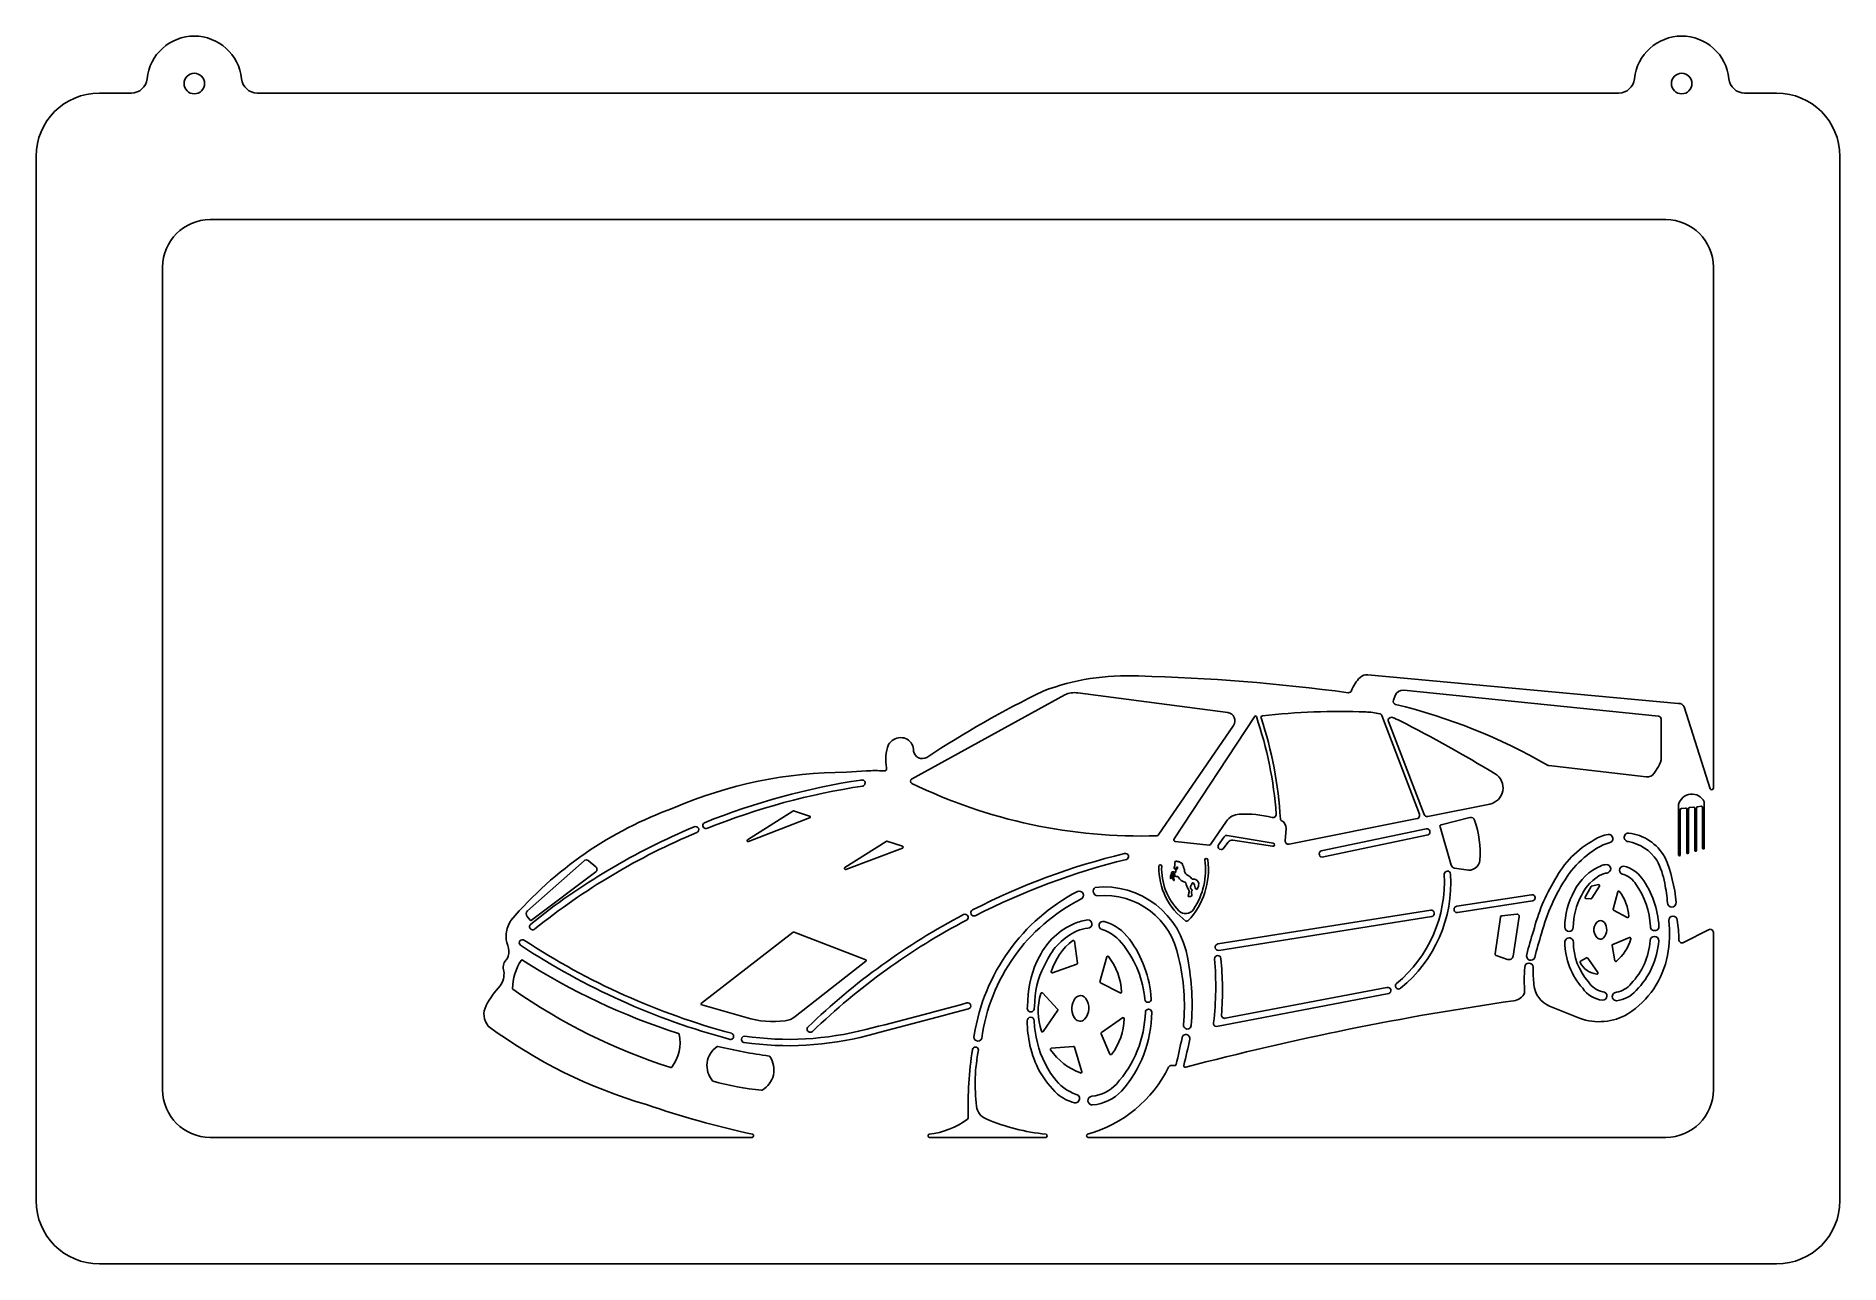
# Model space of a CAD drawing. Extents: x 0 to 570, y 0 to 388.
import ezdxf

# ---------------------------------------------------------------- set-up
doc = ezdxf.new("R2010")
doc.units = 0
doc.layers.add('WHITE', color=7, linetype='CONTINUOUS')

msp = doc.modelspace()

# ---------------------------------------------------------------- linework, layer by layer
at = {"layer": 'WHITE', "linetype": 'CONTINUOUS'}
for p, q in [((20, 370), (30.10032, 370)), ((69.900396, 370), (500.100251, 370)), ((539.899749, 370), (550, 370)), ((0, 20), (0, 350)), ((570, 350), (570, 20)), ((55, 330), (515, 330)), ((40, 55), (40, 315)), ((530, 315), (530, 150.301039)), ((518.91603, 177.112815), (420.876104, 186.161714)), ((276.66136, 153.220139), (325.0596, 179.86907)), ((329.202183, 180.4546), (376.584716, 174.208242)), ((428.911614, 178.128103), (429.450116, 179.589897)), ((432.152151, 181.27801), (512.625783, 173.116805)), ((384.980683, 172.914336), (359.595664, 134.299385)), ((437.136438, 142.07323), (425.298357, 173.253938)), ((427.331781, 171.378106), (438.6051, 142.026826)), ((513.524886, 172.121908), (513.524886, 160.008845)), ((529.023641, 150.149113), (520.765142, 176.04331)), ((378.387994, 170.158335), (354.586882, 135.508285)), ((262.36136, 155.795156), (256.03785, 155.384346)), ((508.803163, 153.883127), (477.981985, 157.481933)), ((512.66787, 157.149035), (511.276161, 155.035578)), ((224.803787, 133.982235), (239.126058, 143.108334)), ((239.379995, 143.140642), (244.421479, 141.502196)), ((439.734618, 141.404769), (459.380168, 145.331582)), ((519.028198, 145.138797), (519.028198, 129.213402)), ((519.548198, 129.213402), (519.548198, 143.537869)), ((519.895995, 143.925579), (521.195963, 144.067082)), ((521.628165, 143.679372), (521.628165, 129.911116)), ((522.148196, 129.911116), (522.148196, 143.820882)), ((522.495994, 144.208592), (523.74438, 144.344481)), ((524.176583, 143.956771), (524.176583, 130.640925)), ((524.696583, 130.640925), (524.696583, 144.098277)), ((525.04438, 144.485987), (526.173449, 144.608888)), ((526.605652, 144.221178), (526.605652, 131.390469)), ((527.125621, 131.390469), (527.125621, 146.020212)), ((244.436953, 140.937076), (225.073198, 133.449422)), ((371.119744, 132.582879), (376.131539, 139.863916)), ((395.016381, 137.570066), (394.72628, 133.702113)), ((395.919487, 132.64672), (436.397557, 140.737687)), ((406.116436, 130.49329), (439.286279, 137.528994)), ((443.632254, 138.113166), (447.171305, 125.994601)), ((453.030161, 141.048428), (443.988407, 138.737761)), ((255.600736, 125.221338), (268.625755, 133.520821)), ((273.763324, 131.403903), (255.867361, 124.687465)), ((268.879693, 133.553129), (273.750637, 131.970084)), ((359.959628, 133.527632), (370.654042, 132.369284)), ((373.636488, 132.479169), (375.403742, 135.012207)), ((376.725393, 133.290454), (375.347796, 131.453581)), ((376.37592, 135.428394), (390.915239, 132.972763)), ((390.695643, 131.984368), (378.139528, 133.875117)), ((439.872025, 135.625871), (406.7754, 128.6088)), ((173.150957, 127.423921), (155.313784, 111.576566)), ((176.891468, 125.468191), (174.445174, 127.45291)), ((156.534066, 108.591459), (176.862802, 123.89266)), ((358.453657, 121.995567), (358.453647, 121.859434)), ((358.65922, 121.800335), (358.832654, 121.977297)), ((358.691178, 122.266911), (358.799914, 122.426757)), ((359.185969, 122.013764), (359.166709, 121.704947)), ((359.211686, 122.739624), (359.185969, 122.013764)), ((359.219507, 123.440714), (359.542267, 123.400942)), ((359.520043, 121.91385), (359.462221, 122.422139)), ((359.76392, 124.82816), (359.869939, 124.774646)), ((448.216453, 125.075041), (451.910599, 124.491693)), ((491.547437, 119.422533), (493.669548, 119.859483)), ((364.165209, 116.108211), (364.789082, 116.099453)), ((365.190875, 116.511551), (365.130722, 117.508786)), ((448.95259, 113.012814), (472.55662, 116.669099)), ((472.850212, 114.705769), (449.174195, 111.025432)), ((489.486563, 115.928096), (491.345694, 119.274395)), ((491.324866, 115.421514), (489.737269, 115.48262)), ((493.984719, 119.40708), (491.591074, 115.562725)), ((499.822066, 117.61405), (498.311829, 112.101687)), ((155.178561, 109.772583), (156.123193, 108.639087)), ((440.680503, 111.768219), (373.449357, 101.100641)), ((373.728407, 99.089925), (441.005687, 109.795338)), ((461.031982, 98.010869), (462.693463, 109.561873)), ((463.132381, 109.987542), (467.907748, 110.525655)), ((468.62302, 109.78113), (466.703626, 97.269885)), ((498.463338, 111.755951), (502.812268, 109.506491)), ((210.277378, 82.361512), (239.228789, 104.822343)), ((239.520656, 104.865207), (262.145499, 96.137219)), ((503.514138, 103.107266), (498.213262, 100.970051)), ((520.598599, 101.558778), (528.519042, 105.62205)), ((530, 104.745307), (530, 55)), ((329.030991, 95.059269), (328.091272, 101.990956)), ((338.341086, 97.043633), (336.187759, 89.183988)), ((465.001885, 96.23563), (461.366586, 97.466076)), ((498.029936, 100.640079), (498.874286, 95.817215)), ((262.222417, 95.621072), (239.895553, 78.147804)), ((321.165084, 91.982957), (328.83508, 94.736613)), ((489.959871, 96.761427), (488.022535, 95.654451)), ((493.488871, 92.046058), (490.357082, 96.669204)), ((322.81086, 80.533284), (318.006335, 85.617444)), ((336.339269, 88.838252), (342.552481, 85.624512)), ((426.826532, 87.341142), (375.75413, 77.615569)), ((224.402744, 77.827141), (210.378814, 81.836035)), ((318.213267, 73.448294), (322.839782, 80.156916)), ((372.974766, 75.002565), (427.427635, 85.435783)), ((478.249677, 81.476378), (487.723288, 77.614974)), ((343.34542, 77.776933), (336.686138, 73.079612)), ((327.782526, 68.72947), (320.810272, 68.163707)), ((330.431651, 60.709583), (328.094184, 68.516502)), ((336.583259, 72.716425), (339.335589, 66.285475)), ((358.833817, 62.734276), (359.667381, 62.664679)), ((226.242827, 40), (55, 40)), ((282.353611, 40), (319.02761, 40)), ((515, 40), (332.440008, 40)), ((550, 0), (20, 0))]:
    msp.add_line(p, q, dxfattribs=at)
for centre in [(50, 373), (520, 373)]:
    msp.add_circle(centre, 3.25, dxfattribs=at)
for centre, radius, start, end in [((50.000358, 373.003569), 14.999931, 5.725324, 174.274676), ((520, 373), 15, 5.73917, 174.26083), ((30.10032, 375), 5, -90, -5.739689), ((69.900396, 375), 5, -174.260311, -90), ((500.100251, 375), 5, -90, -5.73917), ((539.899749, 375), 5, -174.26083, -90), ((20, 350), 20, 90, 180), ((550, 350), 20, 0, 90), ((55, 315), 15, 90, 180), ((515, 315), 15, 0, 90), ((344.695712, 111.102583), 74.775578, 87.159065, 110.727507), ((332.633686, -431.027523), 617.015297, 82.364102, 88.535617), ((425.116468, 178.016336), 9.934814, 132.818867, 161.381108), ((420.487569, 183.192936), 2.994095, 82.543855, 135.175599), ((468.399646, -125.321688), 341.18482, 116.11276, 123.230509), ((328.182529, 172.721579), 7.799955, 82.48847, 113.601801), ((414.753947, 181.507513), 1, -97.635898, -18.618892), ((429.849968, 177.782428), 1, 159.776989, 254.722998), ((431.889974, 178.691128), 2.600133, 84.2129, 159.777752), ((386.608235, -0.211519), 182.171614, 60.035101, 76.354037), ((519.048557, 175.208691), 1.90873, 25.929446, 93.981385), ((376.244973, 171.630546), 2.599989, -34.488255, 82.491641), ((385.307093, 172.806808), 0.343665, 32.051498, 161.766692), ((269.830039, 133.441906), 122.336807, 4.063601, 18.860529), ((387.554516, 172.711555), 0.5, 96.336174, 198.46531), ((271.041881, 133.805399), 122.336815, 3.165708, 18.46531), ((412.056049, -47.943209), 222.510923, 87.916389, 96.336174), ((419.201272, 148.437816), 25.999954, 78.083368, 87.917505), ((424.363468, 172.898998), 1, 20.789787, 78.083372), ((428.265293, 171.736652), 1, 68.740146, 201.01092), ((419.200335, 148.438014), 26, 63.012787, 68.740146), ((219.332189, -244.062266), 466.458563, 58.787746, 63.013926), ((512.524886, 172.121908), 1, 0, 84.209167), ((273.055955, 161.946259), 4.250754, 118.772561, 149.651487), ((273.212698, 162.226616), 4.089535, -1.984391, 122.590918), ((282.174121, 159.270051), 13.666133, 159.33001, 190.759137), ((280.040482, 162.464168), 2.766804, -172.123432, -59.91602), ((508.324888, 160.008845), 5.199997, -33.364501, 0), ((255.966211, 18.2536), 137.130765, 89.970068, 113.390621), ((265.225272, 109.727312), 46.156776, 86.62295, 93.557344), ((267.98969, 156.574709), 0.772113, -93.37705, 10.759137), ((458.360952, 150.430715), 5.199996, -78.696669, 58.787698), ((478.097961, 158.475185), 1, -120.038903, -96.659931), ((509.104736, 156.465573), 2.599995, -96.660704, -33.366951), ((293.222298, -63.827218), 219.16816, 98.527952, 111.970869), ((293.507898, -64.734074), 218.132779, 98.510346, 111.898245), ((260.974152, 151.957309), 0.993121, -75.258145, 104.741855), ((277.033776, 152.543778), 0.772113, 118.837961, 244.087579), ((349.017833, 300.707338), 165.496564, -115.912421, -88.208948), ((523.234533, 144.131438), 4.325278, 25.892412, 166.532101), ((529.5, 150.301039), 0.5, -162.310833, 0), ((242.676896, 29.571955), 121.710787, 109.761588, 139.540864), ((239.287271, 142.855331), 0.3, 71.996214, 122.505143), ((519.938198, 143.537869), 0.39, 96.212256, 180), ((521.238165, 143.679372), 0.39, 0, 96.212256), ((522.538196, 143.820882), 0.39, 96.212256, 180), ((523.786583, 143.956771), 0.39, 0, 96.212256), ((525.086583, 144.098277), 0.39, 96.212256, 180), ((526.215652, 144.221178), 0.39, 0, 96.212256), ((289.620843, -57.898079), 212.335108, 112.627304, 128.896903), ((208.382461, 137.206785), 0.995885, -62.851929, 117.148071), ((211.688513, 138.541799), 0.996835, 117.787831, 297.787831), ((244.328755, 141.216886), 0.3, -68.859312, 71.996214), ((380.444556, 136.895114), 5.23602, 92.789325, 145.458993), ((381.90251, 106.970819), 35.195811, 75.669015, 92.789325), ((390.861806, 142.040289), 1, -104.330985, 4.063601), ((393.691246, 140.588929), 0.5, -176.834292, -115.627107), ((392.298354, 137.685266), 2.720467, -2.426948, 64.372893), ((436.201549, 141.718289), 1, -78.696391, 20.789787), ((439.538612, 142.385372), 1, -158.98908, -78.696509), ((439.4489, 136.537343), 1.004896, -65.098272, 99.313022), ((444.112206, 138.253329), 0.5, 104.335417, 196.279678), ((453.352038, 139.788906), 1.3, 19.2025, 104.335406), ((425.058881, 129.934641), 31.260128, -4.27771, 19.202779), ((290.201856, -58.837609), 211.440282, 112.632135, 128.846947), ((224.965, 133.729232), 0.3, 122.505142, 291.140688), ((268.786967, 133.267818), 0.3, 71.995971, 122.505103), ((273.657912, 131.684774), 0.3, -69.428653, 71.995971), ((354.174746, 135.791382), 0.5, -88.208948, -34.485165), ((360.01347, 134.024724), 0.5, 146.679547, 263.818201), ((370.707884, 132.866377), 0.5, -96.181799, -34.541007), ((374.492142, 131.966375), 0.997547, 149.06573, 329.06573), ((376.223866, 134.440022), 1, 81.254049, 145.097235), ((377.925411, 132.390478), 1.5, 81.793312, 143.131234), ((390.805441, 132.478565), 0.506248, -102.526147, 77.473853), ((395.723479, 133.627322), 1, 175.710778, 281.303609), ((506.917812, 107.232926), 30.450283, 118.550027, 152.283277), ((502.962911, 114.704881), 19.314451, 107.615563, 131.848851), ((498.332982, 125.274399), 10.555296, 98.535143, 124.431284), ((496.942105, 134.413222), 1.311397, -82.300506, 97.699494), ((503.181338, 134.805876), 1.349302, 88.529663, 268.529663), ((500.641271, 119.810629), 13.87448, 33.93836, 79.596491), ((501.490205, 121.13), 15.12352, 29.548936, 83.447668), ((526.865636, 131.390469), 0.259984, 180, 360), ((173.815135, 126.676347), 1, 50.947, 131.619343), ((176.261429, 124.691628), 1, -53.031653, 50.947), ((395.494417, -82.786694), 218.63779, 103.646305, 117.089207), ((396.361495, -84.60031), 218.637789, 103.7071, 117.095002), ((344.232571, 128.744858), 0.987789, -71.046612, 108.953388), ((375.597063, 125.174503), 20.816964, 178.745734, 233.865188), ((355.239329, 125.662593), 0.455398, 4.082573, 184.082573), ((374.626238, 124.873437), 18.950484, 177.515224, 224.45806), ((358.637748, 126.061314), 1.22313, -33.719178, 7.9755), ((359.950675, 126.977374), 0.1966, 68.490994, 226.166392), ((359.692004, 126.673254), 0.20335, -39.639533, 52.95307), ((360.229197, 126.387821), 0.411216, 157.750298, 202.414428), ((360.036666, 127.258362), 0.09906, -98.070735, -25.976285), ((360.264973, 127.140932), 0.157715, 50.692244, 152.00044), ((360.927146, 124.777176), 0.752693, 109.616183, 167.450337), ((360.642547, 127.447936), 0.333633, -146.329605, -72.608094), ((359.775466, 125.369027), 0.906589, -41.269029, 7.425083), ((360.860864, 127.056545), 0.139264, 20.635973, 148.381568), ((361.242001, 127.37274), 0.366408, -133.19677, -81.629606), ((361.366869, 126.815495), 0.207461, 17.623884, 110.16859), ((361.787714, 127.038418), 0.274624, -144.336981, -88.280357), ((361.816522, 126.494822), 0.26988, 27.859183, 94.370732), ((361.312152, 125.985981), 0.977331, -0.508733, 40.517824), ((360.906533, 124.904375), 1.750319, 5.144404, 37.806001), ((347.107548, 124.544796), 23.336742, -43.704912, 7.78658), ((347.070656, 124.550652), 22.472718, -33.857162, 8.073355), ((369.774883, 127.706639), 0.454233, -0.012536, 179.987464), ((406.445918, 129.551045), 0.99819, 109.273591, 289.273591), ((448.419187, 126.359187), 1.300052, -163.713532, -98.97152), ((452.686803, 127.970245), 3.564101, -102.578905, -5.91549), ((506.721339, 107.109974), 27.572841, 127.131923, 146.156628), ((500.939654, 110.58251), 16.537305, 112.896814, 154.145861), ((496.797237, 120.05426), 6.20154, 96.21465, 111.688046), ((496.21608, 124.874633), 1.347744, -86.157733, 93.836705), ((501.730601, 124.386368), 1.35, 89.093664, 269.093664), ((499.396734, 116.193562), 9.828987, 35.433347, 76.135894), ((491.101043, 116.336686), 23.854475, 9.544975, 28.057347), ((474.279066, 110.952988), 44.051705, 4.183066, 23.599108), ((519.288198, 129.213402), 0.26, 180, 360), ((521.888181, 129.911116), 0.260016, 180, 360), ((524.436583, 130.640925), 0.26, 180, 360), ((255.761949, 124.968335), 0.3, 122.505103, 290.571347), ((358.686015, 122.443969), 0.262484, 156.94891, 206.165209), ((359.767297, 122.104987), 1.394622, 150.165207, 161.533005), ((358.068297, 122.158172), 0.418261, -22.877542, 23.989493), ((358.562944, 121.852529), 0.109514, 176.384886, 331.536906), ((356.223436, 124.040957), 2.64402, -28.020915, -13.946302), ((358.771796, 122.239271), 0.085225, 161.075597, 265.574287), ((358.729777, 122.039451), 0.120195, -31.138491, 72.849849), ((358.227018, 123.589694), 0.592445, -18.295406, 1.515325), ((360.50552, 122.402073), 1.705785, 144.162783, 179.170875), ((359.184867, 123.576924), 0.366715, 83.909617, 175.552637), ((359.191134, 123.372131), 0.07422, 67.525074, 157.291346), ((358.474691, 121.037672), 0.961325, 13.144038, 43.957172), ((359.367269, 122.761625), 0.157131, 107.166982, 188.04881), ((359.054072, 120.907877), 3.038436, 73.680559, 86.798264), ((359.446165, 122.511307), 0.419587, 86.04906, 107.371502), ((359.526226, 121.270534), 0.116273, -172.956983, -22.275929), ((359.519899, 122.412116), 0.058543, 70.63064, 170.141975), ((359.657197, 121.776153), 0.19435, 134.886729, 227.722968), ((359.396637, 124.015819), 1.088752, -85.868556, -57.037625), ((359.54649, 121.514931), 0.119119, 15.328601, 99.682878), ((359.886212, 120.346458), 2.14907, 88.287033, 99.289161), ((359.569639, 123.216279), 0.18668, 50.839926, 98.431343), ((359.948143, 125.152098), 0.372658, 141.844212, 240.373189), ((359.038423, 121.438901), 0.632165, -19.636747, 9.792632), ((358.734957, 121.945887), 1.705875, 42.680943, 56.054455), ((359.95116, 125.013085), 0.251893, -108.810679, -16.694057), ((360.04273, 124.107661), 0.314192, -115.4228, -51.272993), ((360.565039, 124.465399), 2.064436, -107.319624, -87.258045), ((360.937313, 124.175676), 0.765038, 128.901999, 204.160636), ((360.673365, 122.203556), 0.2, 30.131778, 92.741955), ((364.01142, 124.141033), 3.659589, -149.868222, -103.51156), ((361.281655, 124.189826), 1.622137, -5.902816, 32.496663), ((364.988463, 124.75373), 2.217149, -160.75673, -114.568727), ((363.10966, 120.388266), 0.2, 10.139715, 76.48844), ((368.444337, 121.342332), 5.219319, -169.860285, -145.134728), ((363.085769, 120.534978), 2.410878, 31.775437, 65.993611), ((363.476738, 120.792566), 1.930515, -43.893886, -15.399037), ((365.56036, 122.067821), 0.5, -148.224563, -82.084212), ((365.530767, 120.226829), 0.2, 33.037062, 164.600963), ((365.865702, 119.871784), 1.717163, 73.125891, 97.915788), ((362.392746, 118.186087), 3.943235, 10.262572, 33.037062), ((365.606107, 119.898765), 1.785183, -9.806038, 64.87301), ((403.347795, 120.781077), 41.687984, -50.50246, 3.212195), ((403.988333, 120.50026), 43.063352, -50.829736, 3.53047), ((445.97012, 123.134547), 0.999992, 1.004202, 181.004202), ((528.866794, 91.434261), 57.353288, 148.506919, 166.147513), ((533.118093, 89.586372), 59.256516, 146.29832, 165.534361), ((500.671826, 110.995347), 13.453356, 115.195992, 156.445466), ((493.73005, 119.565647), 0.3, -31.908004, 101.63477), ((496.997117, 118.177719), 5.396586, 97.35362, 112.355462), ((499.506566, 116.42338), 6.970341, 30.810269, 71.578349), ((485.018302, 105.452593), 25.112947, 2.734565, 35.381852), ((484.267733, 105.118975), 28.57762, 3.140815, 35.939288), ((467.701757, 110.405129), 47.953851, 4.37464, 11.898612), ((357.759529, 62.693089), 62.035136, 117.563407, 171.126931), ((356.423686, 63.373424), 58.13667, 116.839743, 172.272833), ((329.614596, 116.467194), 1.342628, -65.321474, 114.678526), ((335.479617, 117.812359), 1.443289, 125.753541, 268.628717), ((337.40859, 92.318532), 26.808837, 8.691401, 95.935535), ((337.489107, 92.575569), 23.88155, 10.307435, 94.909972), ((364.182454, 116.282353), 0.174994, 148.526777, 264.344545), ((363.383715, 116.823569), 0.790066, -34.707396, -4.466621), ((363.052383, 117.690875), 1.294999, -18.253585, 31.044739), ((367.07335, 116.420637), 2.921981, 162.788494, 173.290268), ((365.677832, 119.063261), 0.899285, 154.240025, 232.528078), ((364.77242, 116.517621), 0.4185, -87.71824, -0.831147), ((365.662478, 117.610052), 0.541313, 136.467848, 190.782034), ((364.990779, 118.086581), 0.297885, -20.371314, 61.977258), ((366.852169, 118.896882), 0.579333, -179.182016, -91.077146), ((362.465914, 120.858696), 5.059716, -30.146374, -14.466317), ((472.703416, 115.687434), 0.99258, -81.495139, 98.504861), ((506.770134, 106.234174), 23.720052, 150.833494, 179.557789), ((505.934479, 106.482221), 20.183819, 150.661673, 180.160462), ((489.748807, 115.782398), 0.3, 150.944399, 267.795772), ((491.336405, 115.721292), 0.3, -92.204228, -31.908004), ((491.607939, 119.128697), 0.3, 101.63477, 150.944399), ((500.111404, 117.53478), 0.3, 37.337146, 164.67848), ((489.030955, 109.082382), 14.236261, 2.840303, 37.337146), ((516.864661, 114.114605), 1.34975, -177.806279, 2.193721), ((157.652492, 103.428807), 9.149557, 145.957797, 174.271768), ((156.177209, 110.604786), 1.299946, 131.621022, 219.805421), ((156.353654, 108.831149), 0.3, -140.192871, -53.031653), ((392.633719, -79.222129), 214.149203, 117.696791, 133.966365), ((393.662741, -80.403952), 213.714378, 117.724386, 133.939183), ((293.516939, 109.475235), 1.005612, -44.125298, 114.570956), ((296.355446, 110.954381), 1.005473, 114.922324, 294.922324), ((334.486862, 92.902466), 15.954035, 97.800471, 113.27388), ((332.356001, 107.404082), 1.305247, -88.486293, 91.513707), ((363.241367, 113.701926), 3, -135.54194, -33.857162), ((363.61641, 108.765877), 0.5, -126.134812, -43.704912), ((440.843095, 110.781779), 0.99975, -80.640248, 99.359752), ((449.063393, 112.019123), 0.99985, 96.362521, 276.362521), ((463.188369, 109.490687), 0.5, 96.429263, 171.814792), ((467.980689, 109.879884), 0.649878, -8.740422, 96.444349), ((495.132197, 105.856188), 2.850268, 116.038606, 178.254727), ((494.388057, 107.045311), 1.462549, 35.560797, 110.285384), ((498.601166, 112.022416), 0.3, 164.67848, 242.649985), ((502.950096, 109.772956), 0.3, -117.350015, 2.840304), ((477.199439, 104.227815), 38.943921, -9.948867, 6.336046), ((517.254879, 108.564669), 1.349963, 1.656236, 181.656236), ((475.584226, 101.890687), 43.540661, 0.787937, 8.86911), ((156.508675, 103.543544), 8, 174.271768, 201.389732), ((156.934383, 106.597343), 0.995748, 130.237436, 310.237436), ((239.412681, 104.585312), 0.3, 68.904877, 127.804713), ((336.408602, 87.668083), 21.52394, 112.467592, 153.716393), ((336.921593, 87.61899), 19.333038, 114.409214, 155.658507), ((333.985248, 92.529034), 13.663644, 96.702618, 111.70434), ((337.198391, 106.947311), 1.308669, 74.726913, 254.726913), ((332.829723, 93.145305), 13.169381, 34.598815, 72.208586), ((333.358924, 93.769955), 15.03381, 36.230321, 73.840092), ((316.740641, 81.457535), 35.71612, 3.608129, 36.406522), ((539.56383, 82.417804), 70.171776, 161.084213, 167.371998), ((542.073521, 81.637236), 70.126608, 161.068782, 167.507493), ((484.400764, 106.42147), 1.349982, -179.820682, 0.179318), ((484.41539, 101.690189), 1.349977, 0.367816, 180.367816), ((495.880759, 105.587996), 3.614981, 174.364329, 221.714466), ((494.305175, 104.04164), 1.41385, -142.580504, -43.320008), ((492.45426, 105.635597), 3.855597, -41.68209, 35.890248), ((490.189338, 106.525912), 14.236261, -49.879689, -15.383044), ((503.626318, 102.829029), 0.3, -15.383044, 111.958375), ((511.382927, 102.148297), 1.349905, -0.17183, 179.812932), ((511.45254, 106.667666), 1.349994, -179.280261, 0.724936), ((529, 104.745307), 1, 0, 118.747997), ((146.329804, 98.106432), 3, -43.231437, -16.290886), ((144.20949, 98.726089), 5.209005, -16.290886, 21.389732), ((153.687918, 101.465593), 0.994377, 51.273081, 231.273081), ((278.084182, 290.498444), 227.281531, -123.371092, -105.054042), ((278.265065, 290.962708), 225.78886, -123.297516, -105.013055), ((342.789058, 82.97193), 29.356968, 151.011761, 179.422906), ((339.449248, 86.670415), 19.517978, 127.335179, 163.074486), ((327.793992, 101.950654), 0.3, 7.720436, 127.335179), ((338.630424, 96.964362), 0.3, 38.004366, 164.678487), ((323.487382, 85.131463), 19.51794, 2.264983, 38.004366), ((318.059641, 80.718378), 32.436052, 5.207913, 37.854944), ((373.409594, 96.46621), 0.996139, 3.069424, 183.069424), ((373.588882, 100.095283), 1.014994, 97.901127, 277.901127), ((461.526888, 97.939682), 0.5, 171.814792, 251.300495), ((465.418659, 97.467011), 1.3, -108.6989, -8.721711), ((472.348358, 97.282614), 1.345894, 159.281047, 339.281047), ((505.594459, 102.012005), 22.531442, -179.159577, -138.519426), ((505.23704, 101.869959), 19.472452, -179.496537, -139.104389), ((498.325442, 100.691814), 0.3, 111.958375, 189.930269), ((487.455997, 103.045962), 28.643862, -57.072505, -11.165003), ((488.723012, 103.506758), 21.352993, -44.251628, -3.635728), ((487.92556, 103.89957), 24.86929, -44.761825, -4.047409), ((520.119366, 102.436466), 1, 176.963185, 298.635356), ((141.045785, 91.74714), 6.822356, -34.863311, 6.33413), ((150.985456, 93.729674), 3.389923, 136.768563, 201.271976), ((168.222535, 86.453411), 17.697941, 147.676988, 178.064091), ((153.520454, 95.755947), 0.3, 57.414355, 147.676988), ((267.894935, 274.697094), 212.071033, -122.585645, -107.808851), ((262.037524, 95.857323), 0.3, -51.952845, 68.904877), ((342.160884, 82.049562), 26.562571, 149.358491, 177.767503), ((321.063714, 92.265312), 0.3, 163.074486, 289.748981), ((328.73371, 95.018967), 0.3, -70.251019, 7.720436), ((299.853598, 81.571642), 63.011645, -5.465786, 14.031071), ((288.071238, 81.830355), 77.219457, -4.824245, 10.852761), ((268.49298, 87.934446), 104.267186, -6.472102, 4.664122), ((271.875686, 86.64859), 103.002686, -4.439692, 5.499211), ((537.860302, 89.53556), 67.599486, 176.415417, 183.254643), ((471.712816, 93.757311), 1.319756, -0.204152, 179.795848), ((551.008489, 94.705583), 77.981748, -179.299801, -175.228729), ((488.171369, 95.393973), 0.3, 119.743253, 207.211906), ((494.006678, 98.394448), 6.86153, -152.788094, -96.705669), ((490.108706, 96.50095), 0.3, 34.114308, 119.743253), ((493.240495, 91.877805), 0.3, -96.705669, 34.114308), ((499.169792, 95.86895), 0.3, -170.069731, -49.879689), ((164.180429, 70.736392), 24.501492, 135.704142, 153.633428), ((150.834523, 87.041141), 0.3, 178.064091, 234.941721), ((256.974803, 238.297484), 185.081601, -125.058279, -107.746094), ((317.788291, 85.411393), 0.3, 43.380207, 162.995195), ((336.477096, 89.104718), 0.3, 164.678487, 242.650053), ((342.690308, 85.890978), 0.3, -117.349947, 2.264983), ((427.127083, 86.388462), 0.998964, -72.490536, 107.509464), ((430.525771, 87.863448), 0.999992, 131.494191, 311.494191), ((466.447731, 87.4318), 4.288375, -84.224201, -23.851981), ((481.269249, 88.884629), 8, -175.228729, -112.175607), ((496.202851, 92.461475), 9.216971, -144.337887, -97.502894), ((496.454788, 92.955293), 7.067185, -147.149222, -101.171715), ((495.042331, 84.672724), 1.349992, -91.825197, 88.166674), ((499.416896, 84.506452), 1.349979, 91.28281, 271.289478), ((498.074249, 93.340199), 7.59831, -80.053653, -38.535951), ((498.234204, 92.90407), 9.82245, -82.905865, -41.561865), ((147.301384, 78.8669), 5.771374, 151.533322, 220.359318), ((210.461269, 82.124481), 0.3, 127.804713, 254.046838), ((38.077078, 992.724715), 945.557078, -76.286609, -74.291918), ((-403.441603, 2667.138202), 2679.094707, -75.600725, -74.896188), ((294.360191, 81.536424), 0.986912, -73.120874, 106.879126), ((314.323933, 80.73865), 1.098901, 179.32173, 359.326861), ((353.359963, 78.692735), 40.187631, 173.463393, 177.063292), ((353.231648, 78.775699), 37.859144, 173.46524, 177.047514), ((336.166038, 79.791067), 19.517951, 162.995195, 198.73441), ((322.592816, 80.327233), 0.3, -34.591587, 43.380207), ((332.675693, 80.729292), 5.391244, 152.966786, 217.09128), ((330.562703, 81.978057), 2.945462, 114.673242, 155.924065), ((330.035546, 82.797475), 1.985527, 35.128126, 110.7176), ((327.377009, 80.841035), 5.286075, -41.681024, 35.890869), ((351.373877, 83.683975), 1.01231, -178.790246, 1.202861), ((351.537159, 79.512554), 1.012061, -0.485123, 179.50691), ((599.715807, -838.322925), 931.013365, 98.202926, 104.712441), ((237.566907, 203.119835), 159.193817, -126.487102, -106.317454), ((237.804293, 166.929462), 95.969445, -98.36208, -75.251562), ((232.9418, 106.431803), 29.852004, -106.621402, -82.748202), ((235.889563, 83.266597), 6.5, -82.748533, -51.953104), ((244.665582, 74.19901), 0.999981, 134.584148, 314.584148), ((314.300247, 76.823389), 1.101184, 0.63566, 180.630066), ((349.800057, 76.957632), 36.60122, -179.770898, -167.521485), ((338.58831, 77.003939), 23.187558, -179.584049, -166.582173), ((329.914715, 78.655761), 1.938391, -142.580504, -43.320008), ((324.306776, 78.026678), 19.51794, -37.215032, -1.475624), ((315.288217, 80.543015), 35.251729, -42.277227, -1.660918), ((314.276839, 79.917519), 38.274579, -41.333479, -0.619059), ((343.518343, 77.531785), 0.3, -1.475624, 125.198363), ((363.79794, 75.452969), 1.22477, 174.530931, 354.530931), ((372.955116, 75.90515), 0.902799, 162.174808, 271.247171), ((375.566298, 78.59777), 1, 175.560308, 280.826285), ((493.880385, 94.778476), 18.234463, -109.734534, -59.896417), ((190.22959, 70.003515), 13.256546, -36.435355, 11.120221), ((202.942873, 72.502422), 0.3, 11.12022, 72.191149), ((219.356827, 62.634292), 7.352948, 124.741897, 220.53424), ((215.337489, 68.429893), 0.3, 76.642454, 124.741897), ((255.149941, 236.09605), 172.028093, -103.357546, -97.858409), ((219.426207, 71.944332), 0.999926, -111.955361, 69.467797), ((223.867711, 70.977152), 1.003337, 91.147163, 259.875281), ((237.825256, 166.710259), 97.748067, -98.313851, -75.203199), ((296.846618, 67.566638), 0.970311, 5.40952, 169.968217), ((297.640862, 71.726006), 1.290524, 155.47153, 335.47153), ((343.248269, 75.345175), 29.856217, -167.826038, -133.463134), ((345.816151, 77.039547), 30.270967, -169.692731, -143.103266), ((317.966301, 73.61861), 0.3, -161.26559, -34.591587), ((327.80679, 68.430453), 0.3, 16.668209, 94.639105), ((336.859061, 72.834463), 0.3, 125.198363, 203.170049), ((22.704193, 141.692269), 346.605772, -13.112886, -11.696331), ((363.343162, 71.241988), 1.243988, -8.541824, 171.458176), ((238.032014, 95.950921), 128.966687, -14.921724, -11.129332), ((225.81271, 61.338357), 7.352886, -60.768581, 35.025475), ((231.588297, 65.386295), 0.3, 35.025475, 82.141591), ((411.360381, 49.753705), 116.861011, 171.14846, 181.616633), ((352.688713, 56.766554), 55.946519, 168.774084, 187.141927), ((320.834536, 67.864689), 0.3, 94.639105, 214.254142), ((336.719106, 78.681789), 19.51794, -145.745858, -110.006113), ((339.611391, 66.403513), 0.3, -156.829952, -37.215032), ((358.750613, 61.737744), 1, 85.227242, 153.780107), ((359.781101, 63.151575), 0.5, -103.146405, -10.822363), ((363.140909, 62.648478), 0.5, 169.207386, 284.752354), ((200.653488, 62.308422), 0.3, -107.746094, -36.435355), ((213.996461, 58.050564), 0.3, -139.46576, -105.903404), ((237.187027, 139.443325), 84.93205, -105.903404, -95.376569), ((333.367328, 67.204388), 14.415942, -144.659088, -109.032656), ((330.144257, 60.623534), 0.3, -110.006113, 16.668209), ((321.377668, 80.143633), 40.659499, -74.459994, -26.219893), ((55, 55), 15, 180, 270), ((229.256905, 55.183625), 0.3, -95.376569, -60.768581), ((331.224099, 63.935625), 13.332689, -129.68359, -103.177919), ((328.425385, 52.265275), 1.333176, -100.406592, 79.593935), ((333.729664, 51.6044), 1.361635, 95.422804, 275.422804), ((332.382762, 65.143836), 12.244647, -84.29019, -42.773173), ((332.619059, 64.58022), 14.384844, -85.057718, -43.714046), ((515, 55), 15, -90, 0), ((294.400893, 349.604353), 316.029656, -108.745507, -102.434839), ((279.199799, 66.176402), 25.382043, -83.247623, -53.471887), ((293.546282, 46.428632), 1, -40.417207, 1.616633), ((302.137476, 50.432496), 5, -172.858073, -112.794088), ((325.904022, 106.987208), 66.345613, -112.794088, -95.852172), ((226.242827, 40.5), 0.5, -90, 77.565161), ((282.353611, 40.5), 0.5, 109.807057, 270), ((319.02761, 40.5), 0.5, -90, 77.09466), ((332.440008, 40.5), 0.5, 109.780243, 270), ((20, 20), 20, 180, 270), ((550, 20), 20, -90, 0)]:
    msp.add_arc(centre, radius, start, end, dxfattribs=at)

doc.saveas('drawing.dxf')
